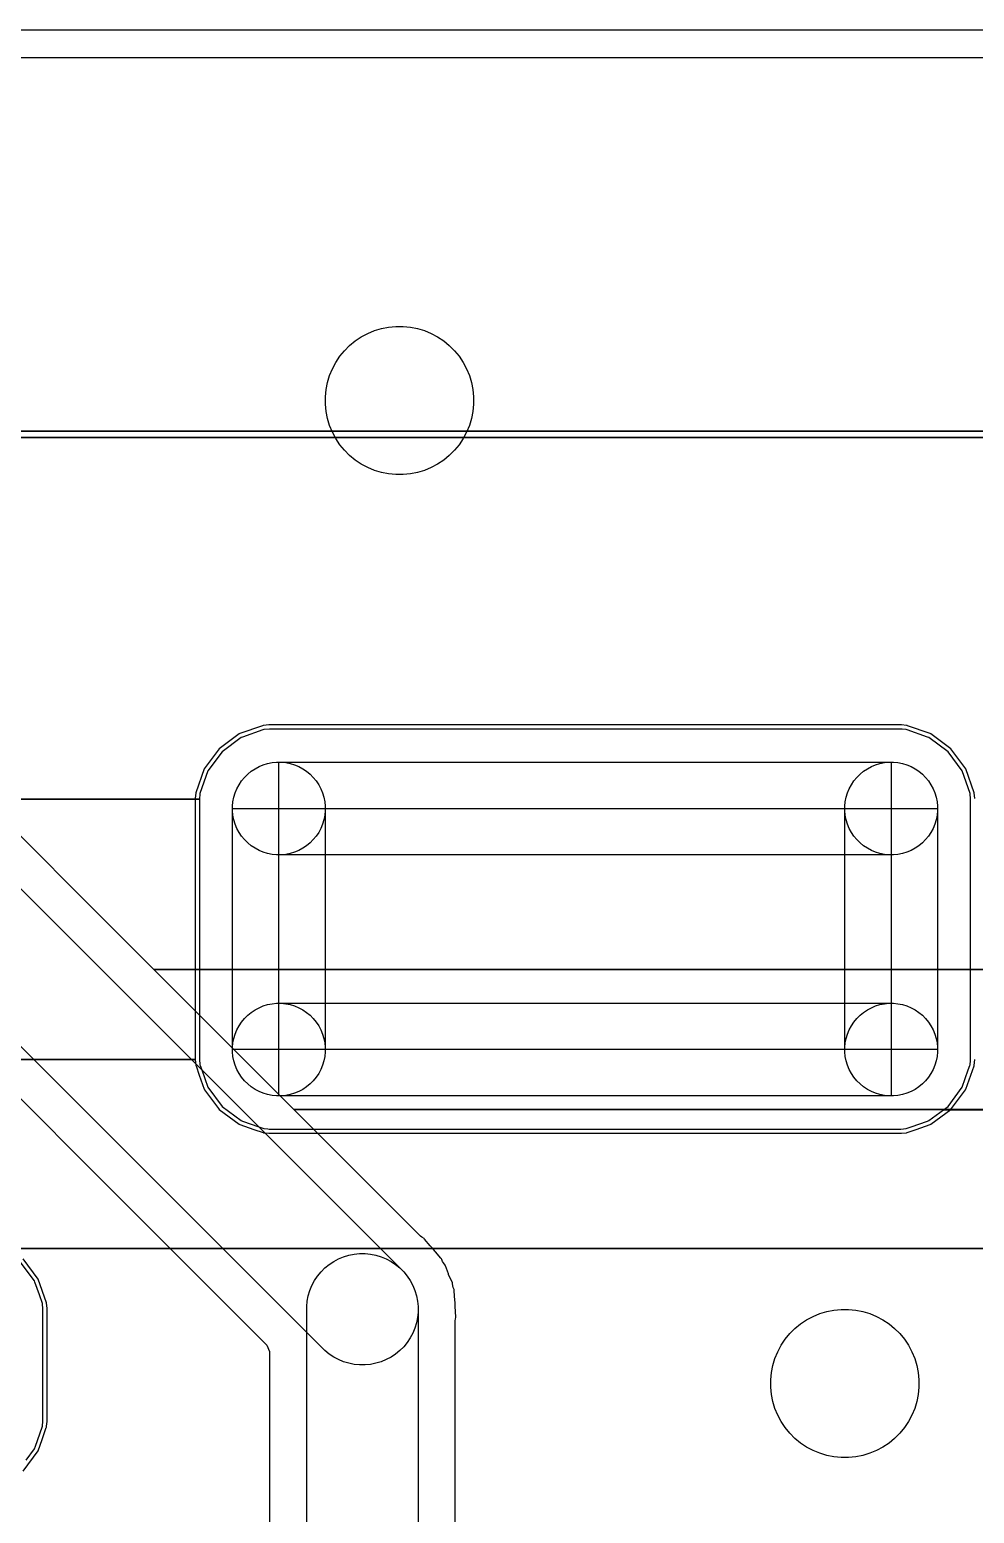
# Model space of a CAD drawing. Extents: x 125179 to 173800, y -108200 to -87800.
# Drawn here: x 159607 to 164698, y -95800 to -87800 of the extents above; entities that cross this region are included whole.
import ezdxf

# ---------------------------------------------------------------- set-up
doc = ezdxf.new("R2010")
doc.units = 0
doc.layers.add('L2D0_Cu1', color=1, linetype='CONTINUOUS')
doc.layers.add('L4D0_Cu2', color=2, linetype='CONTINUOUS')

msp = doc.modelspace()

# ---------------------------------------------------------------- linework, layer by layer
at = {"layer": 'L2D0_Cu1'}
for points in [[(133877.877, -87950.5), (170121.657, -87950.5)], [(131707.393, -89964.44), (167394.963, -89964.44)], [(167394.963, -89964.44), (131707.393, -89964.44)], [(166624.219, -92868.019), (160275.833, -92868.019), (159197.45, -91789.636)], [(159001.711, -91877.447), (161622.553, -94498.289), (161641.253, -94521.075), (161657.629, -94545.583), (161671.524, -94571.579), (161682.804, -94598.811), (161691.36, -94627.018), (161697.111, -94655.928), (161700, -94685.262), (161700, -94714.738), (161697.111, -94744.072), (161691.36, -94772.982), (161682.804, -94801.189), (161671.524, -94828.421), (161657.629, -94854.417), (161641.253, -94878.925), (161622.553, -94901.711), (161601.711, -94922.553), (161578.925, -94941.253), (161554.417, -94957.629), (161528.421, -94971.524), (161501.189, -94982.804), (161472.982, -94991.36), (161444.072, -94997.111), (161414.738, -95000), (161385.262, -95000), (161355.928, -94997.111), (161327.018, -94991.36), (161298.811, -94982.804), (161271.579, -94971.524), (161245.583, -94957.629), (161221.075, -94941.253), (161198.289, -94922.553), (158577.447, -92301.711)], [(147099.5, -92600.5), (156565.021, -92600.5), (156599.669, -92614.852), (156600.939, -92617.919), (156605.15, -92610.626), (156634.979, -92600.5), (158572.39, -92600.5), (158607.038, -92614.852), (160885.148, -94892.962), (160899.5, -94927.61), (160899.5, -96749.201)], [(166200.393, -93622.55), (161030.364, -93622.55), (160275.833, -92868.019), (166624.219, -92868.019)], [(166624.268, -94372.613), (161780.427, -94372.613), (161768.713, -94360.899), (161766.24, -94358.236), (161734.68, -94321.609), (161732.4, -94318.963), (161720.753, -94311.414), (161712.761, -94304.947), (161030.364, -93622.55), (166200.393, -93622.55)], [(161900.5, -96749.201), (161900.5, -94761.575), (161901.708, -94750.761), (161903.248, -94743.954), (161904.018, -94740.552), (161900.594, -94685.36), (161900.5, -94682.326), (161900.5, -94664.06), (161898.612, -94650.874), (161898.213, -94646.98), (161897.271, -94631.783), (161895.141, -94597.462), (161893.957, -94594.183), (161893.956, -94594.177), (161889.919, -94582.994), (161887.503, -94573.304), (161885.818, -94561.538), (161885.818, -94561.537), (161885.323, -94558.082), (161864.788, -94512.917), (161863.305, -94509.274), (161847.647, -94465.9), (161847.646, -94465.898), (161846.46, -94462.613), (161837.391, -94450.199), (161832.353, -94441.577), (161827.43, -94430.75), (161827.427, -94430.745), (161825.984, -94427.572), (161823.709, -94424.932), (161823.708, -94424.93), (161793.594, -94389.982), (161791.162, -94386.92), (161781.478, -94373.664), (161780.427, -94372.613), (166624.268, -94372.613)], [(161100, -97114.738), (161100, -94685.262), (161102.889, -94655.928), (161108.64, -94627.018), (161117.196, -94598.811), (161128.476, -94571.579), (161142.371, -94545.583), (161158.747, -94521.075), (161177.447, -94498.289), (161198.289, -94477.447), (161221.075, -94458.747), (161245.583, -94442.371), (161271.579, -94428.476), (161298.811, -94417.196), (161327.018, -94408.64), (161355.928, -94402.889), (161385.262, -94400), (161414.738, -94400), (161444.072, -94402.889), (161472.982, -94408.64), (161501.189, -94417.196), (161528.421, -94428.476), (161554.417, -94442.371), (161578.925, -94458.747), (161601.711, -94477.447), (161622.553, -94498.289), (161641.253, -94521.075), (161657.629, -94545.583), (161671.524, -94571.579), (161682.804, -94598.811), (161691.36, -94627.018), (161697.111, -94655.928), (161700, -94685.262), (161700, -97114.738)]]:
    msp.add_lwpolyline(points, dxfattribs=at)
for points in [[(161580.373, -90199.518), (161541.308, -90195.671), (161502.808, -90188.013), (161465.244, -90176.618), (161428.978, -90161.596), (161394.359, -90143.091), (161361.72, -90121.283), (161331.376, -90096.38), (161303.62, -90068.624), (161278.717, -90038.28), (161256.909, -90005.641), (161238.404, -89971.022), (161223.382, -89934.756), (161211.987, -89897.192), (161204.329, -89858.692), (161200.482, -89819.627), (161200.482, -89780.373), (161204.329, -89741.308), (161211.987, -89702.808), (161223.382, -89665.244), (161238.404, -89628.978), (161256.909, -89594.359), (161278.717, -89561.72), (161303.62, -89531.376), (161331.376, -89503.62), (161361.72, -89478.717), (161394.359, -89456.909), (161428.978, -89438.404), (161465.244, -89423.382), (161502.808, -89411.987), (161541.308, -89404.329), (161580.373, -89400.482), (161619.627, -89400.482), (161658.692, -89404.329), (161697.192, -89411.987), (161734.756, -89423.382), (161771.022, -89438.404), (161805.641, -89456.909), (161838.28, -89478.717), (161868.624, -89503.62), (161896.38, -89531.376), (161921.283, -89561.72), (161943.091, -89594.359), (161961.596, -89628.978), (161976.618, -89665.244), (161988.013, -89702.808), (161995.671, -89741.308), (161999.518, -89780.373), (161999.518, -89819.627), (161995.671, -89858.692), (161988.013, -89897.192), (161976.618, -89934.756), (161961.596, -89971.022), (161943.091, -90005.641), (161921.283, -90038.28), (161896.38, -90068.624), (161868.624, -90096.38), (161838.28, -90121.283), (161805.641, -90143.091), (161771.022, -90161.596), (161734.756, -90176.618), (161697.192, -90188.013), (161658.692, -90195.671), (161619.627, -90199.518)], [(163980.373, -95499.518), (163941.308, -95495.671), (163902.808, -95488.013), (163865.244, -95476.618), (163828.978, -95461.596), (163794.359, -95443.091), (163761.72, -95421.283), (163731.376, -95396.38), (163703.62, -95368.624), (163678.717, -95338.28), (163656.909, -95305.641), (163638.404, -95271.022), (163623.382, -95234.756), (163611.987, -95197.192), (163604.329, -95158.692), (163600.482, -95119.627), (163600.482, -95080.373), (163604.329, -95041.308), (163611.987, -95002.808), (163623.382, -94965.244), (163638.404, -94928.978), (163656.909, -94894.359), (163678.717, -94861.72), (163703.62, -94831.376), (163731.376, -94803.62), (163761.72, -94778.717), (163794.359, -94756.909), (163828.978, -94738.404), (163865.244, -94723.382), (163902.808, -94711.987), (163941.308, -94704.329), (163980.373, -94700.482), (164019.627, -94700.482), (164058.692, -94704.329), (164097.192, -94711.987), (164134.756, -94723.382), (164171.022, -94738.404), (164205.641, -94756.909), (164238.28, -94778.717), (164268.624, -94803.62), (164296.38, -94831.376), (164321.283, -94861.72), (164343.091, -94894.359), (164361.596, -94928.978), (164376.618, -94965.244), (164388.013, -95002.808), (164395.671, -95041.308), (164399.518, -95080.373), (164399.518, -95119.627), (164395.671, -95158.692), (164388.013, -95197.192), (164376.618, -95234.756), (164361.596, -95271.022), (164343.091, -95305.641), (164321.283, -95338.28), (164296.38, -95368.624), (164268.624, -95396.38), (164238.28, -95421.283), (164205.641, -95443.091), (164171.022, -95461.596), (164134.756, -95476.618), (164097.192, -95488.013), (164058.692, -95495.671), (164019.627, -95499.518)]]:
    msp.add_lwpolyline(points, close=True, dxfattribs=at)
at = {"layer": 'L4D0_Cu2'}
for points in [[(133876.43, -87800.5), (170139.955, -87800.5)], [(133877.877, -87950.5), (170121.657, -87950.5)], [(131707.393, -89964.44), (167394.963, -89964.44)], [(167394.963, -89964.44), (131707.393, -89964.44)], [(131682.576, -90000), (167544.532, -90000)], [(167544.532, -90000), (131682.576, -90000)], [(166625.618, -92868.731), (164678.3, -92868.731), (164678.299, -91948.82), (164675.466, -91918.838), (164632.792, -91797.322), (164556.275, -91693.725), (164452.678, -91617.208), (164446.58, -91615.066), (164446.577, -91615.065), (164336.137, -91576.281), (164336.136, -91576.281), (164331.162, -91574.534), (164309.468, -91572.483), (164303.214, -91571.892), (164303.21, -91571.892), (164301.181, -91571.7), (162601.25, -91571.7), (160898.82, -91571.701), (160868.838, -91574.534), (160863.867, -91576.28), (160863.866, -91576.28), (160753.423, -91615.065), (160753.42, -91615.066), (160747.322, -91617.208), (160643.725, -91693.725), (160567.208, -91797.322), (160524.534, -91918.838), (160524.038, -91924.09), (160521.893, -91946.781), (160521.7, -91948.819), (131687.605, -91948.819)], [(164700.5, -91946.166), (164697.519, -91914.631), (164652.634, -91786.816), (164572.15, -91677.85), (164463.184, -91597.366), (164459.723, -91596.151), (164459.722, -91596.15), (164338.188, -91553.471), (164335.369, -91552.481), (164332.397, -91552.2), (164304.98, -91549.608), (164304.973, -91549.608), (164303.834, -91549.5), (160896.166, -91549.5), (160895.027, -91549.608), (160895.02, -91549.608), (160867.603, -91552.2), (160864.631, -91552.481), (160861.812, -91553.471), (160740.278, -91596.15), (160740.277, -91596.151), (160736.816, -91597.366), (160627.85, -91677.85), (160547.366, -91786.816), (160502.481, -91914.631), (160499.5, -91946.166), (160499.5, -93353.834), (158400.5, -93353.834)], [(131687.605, -91948.819), (160521.7, -91948.819), (160521.701, -93351.18), (160524.534, -93381.162), (160526.28, -93386.133), (160526.28, -93386.134), (160534.51, -93409.568), (160567.208, -93502.678), (160643.725, -93606.275), (160747.322, -93682.792), (160753.42, -93684.934), (160753.423, -93684.935), (160841.601, -93715.901), (160868.838, -93725.466), (160890.532, -93727.517), (160896.786, -93728.108), (160896.79, -93728.108), (160898.819, -93728.3), (162598.75, -93728.3), (164301.18, -93728.299), (164331.162, -93725.466), (164358.399, -93715.901), (164446.577, -93684.935), (164446.58, -93684.934), (164452.678, -93682.792), (164531.586, -93624.51), (166200.599, -93624.51)], [(166200.599, -93624.51), (164531.586, -93624.51), (164556.275, -93606.275), (164632.792, -93502.678), (164665.491, -93409.568), (164673.719, -93386.137), (164673.72, -93386.134), (164675.466, -93381.162), (164677.517, -93359.468), (164678.108, -93353.214), (164678.108, -93353.21), (164678.3, -93351.181), (164678.3, -92868.731), (166625.618, -92868.731)], [(158400.5, -93353.834), (160499.5, -93353.834), (160502.481, -93385.369), (160503.471, -93388.188), (160520.801, -93437.536), (160547.366, -93513.184), (160549.546, -93516.135), (160624.379, -93617.45), (160627.85, -93622.15), (160736.816, -93702.634), (160740.277, -93703.849), (160740.278, -93703.85), (160815.421, -93730.238), (160864.631, -93747.519), (160867.603, -93747.8), (160895.02, -93750.392), (160895.027, -93750.392), (160896.166, -93750.5), (164303.834, -93750.5), (164304.973, -93750.392), (164304.98, -93750.392), (164332.397, -93747.8), (164335.369, -93747.519), (164384.579, -93730.238), (164459.722, -93703.85), (164459.723, -93703.849), (164463.184, -93702.634), (164571.608, -93622.55), (166200.393, -93622.55)], [(166200.393, -93622.55), (164571.608, -93622.55), (164572.15, -93622.15), (164575.622, -93617.45), (164650.454, -93516.135), (164652.634, -93513.184), (164679.2, -93437.536), (164696.529, -93388.188), (164697.519, -93385.369), (164700.5, -93353.834)], [(159460.65, -94373.096), (166625.76, -94373.096)], [(166625.76, -94373.096), (159460.65, -94373.096)], [(159497.366, -94372.613), (166624.268, -94372.613)], [(166624.268, -94372.613), (159497.366, -94372.613)], [(159587.892, -95513.468), (159632.792, -95452.678), (159637.682, -95438.755), (159673.719, -95336.137), (159673.72, -95336.134), (159675.466, -95331.162), (159678.042, -95303.915), (159678.108, -95303.214), (159678.108, -95303.21), (159678.3, -95301.181), (159678.299, -94698.82), (159675.466, -94668.838), (159659.361, -94622.979), (159634.935, -94553.423), (159634.934, -94553.42), (159632.792, -94547.322), (159556.275, -94443.725)], [(159572.15, -95572.15), (159652.634, -95463.184), (159674.239, -95401.663), (159696.529, -95338.188), (159697.519, -95335.369), (159698.035, -95329.906), (159700.392, -95304.98), (159700.392, -95304.973), (159700.5, -95303.834), (159700.5, -94696.166), (159700.326, -94694.318), (159697.8, -94667.603), (159697.519, -94664.631), (159652.634, -94536.816), (159572.15, -94427.85)]]:
    msp.add_lwpolyline(points, dxfattribs=at)
for points in [[(161580.373, -90199.518), (161541.308, -90195.671), (161502.808, -90188.013), (161465.244, -90176.618), (161428.978, -90161.596), (161394.359, -90143.091), (161361.72, -90121.283), (161331.376, -90096.38), (161303.62, -90068.624), (161278.717, -90038.28), (161256.909, -90005.641), (161238.404, -89971.022), (161223.382, -89934.756), (161211.987, -89897.192), (161204.329, -89858.692), (161200.482, -89819.627), (161200.482, -89780.373), (161204.329, -89741.308), (161211.987, -89702.808), (161223.382, -89665.244), (161238.404, -89628.978), (161256.909, -89594.359), (161278.717, -89561.72), (161303.62, -89531.376), (161331.376, -89503.62), (161361.72, -89478.717), (161394.359, -89456.909), (161428.978, -89438.404), (161465.244, -89423.382), (161502.808, -89411.987), (161541.308, -89404.329), (161580.373, -89400.482), (161619.627, -89400.482), (161658.692, -89404.329), (161697.192, -89411.987), (161734.756, -89423.382), (161771.022, -89438.404), (161805.641, -89456.909), (161838.28, -89478.717), (161868.624, -89503.62), (161896.38, -89531.376), (161921.283, -89561.72), (161943.091, -89594.359), (161961.596, -89628.978), (161976.618, -89665.244), (161988.013, -89702.808), (161995.671, -89741.308), (161999.518, -89780.373), (161999.518, -89819.627), (161995.671, -89858.692), (161988.013, -89897.192), (161976.618, -89934.756), (161961.596, -89971.022), (161943.091, -90005.641), (161921.283, -90038.28), (161896.38, -90068.624), (161868.624, -90096.38), (161838.28, -90121.283), (161805.641, -90143.091), (161771.022, -90161.596), (161734.756, -90176.618), (161697.192, -90188.013), (161658.692, -90195.671), (161619.627, -90199.518)], [(160937.733, -92249.699), (160913.317, -92247.294), (160889.255, -92242.508), (160865.778, -92235.386), (160843.111, -92225.997), (160821.474, -92214.432), (160801.075, -92200.802), (160782.11, -92185.238), (160764.762, -92167.89), (160749.198, -92148.925), (160735.568, -92128.526), (160724.003, -92106.889), (160714.614, -92084.222), (160707.492, -92060.745), (160702.706, -92036.683), (160700.301, -92012.267), (160700.301, -91987.733), (160702.706, -91963.317), (160707.492, -91939.255), (160714.614, -91915.778), (160724.003, -91893.111), (160735.568, -91871.474), (160749.198, -91851.075), (160764.762, -91832.11), (160782.11, -91814.762), (160801.075, -91799.198), (160821.474, -91785.568), (160843.111, -91774.003), (160865.778, -91764.614), (160889.255, -91757.492), (160913.317, -91752.706), (160937.733, -91750.301), (160962.267, -91750.301), (160986.683, -91752.706), (161010.745, -91757.492), (161034.222, -91764.614), (161056.889, -91774.003), (161078.526, -91785.568), (161098.925, -91799.198), (161117.89, -91814.762), (161135.238, -91832.11), (161150.802, -91851.075), (161164.432, -91871.474), (161175.997, -91893.111), (161185.386, -91915.778), (161192.508, -91939.255), (161197.294, -91963.317), (161199.699, -91987.733), (161199.699, -92012.267), (161197.294, -92036.683), (161192.508, -92060.745), (161185.386, -92084.222), (161175.997, -92106.889), (161164.432, -92128.526), (161150.802, -92148.925), (161135.238, -92167.89), (161117.89, -92185.238), (161098.925, -92200.802), (161078.526, -92214.432), (161056.889, -92225.997), (161034.222, -92235.386), (161010.745, -92242.508), (160986.683, -92247.294), (160962.267, -92249.699)], [(160950, -92250), (160950, -91750), (164250, -91750), (164250, -92250)], [(164237.733, -92249.699), (164213.317, -92247.294), (164189.255, -92242.508), (164165.778, -92235.386), (164143.111, -92225.997), (164121.474, -92214.432), (164101.075, -92200.802), (164082.11, -92185.238), (164064.762, -92167.89), (164049.198, -92148.925), (164035.568, -92128.526), (164024.003, -92106.889), (164014.614, -92084.222), (164007.492, -92060.745), (164002.706, -92036.683), (164000.301, -92012.267), (164000.301, -91987.733), (164002.706, -91963.317), (164007.492, -91939.255), (164014.614, -91915.778), (164024.003, -91893.111), (164035.568, -91871.474), (164049.198, -91851.075), (164064.762, -91832.11), (164082.11, -91814.762), (164101.075, -91799.198), (164121.474, -91785.568), (164143.111, -91774.003), (164165.778, -91764.614), (164189.255, -91757.492), (164213.317, -91752.706), (164237.733, -91750.301), (164262.267, -91750.301), (164286.683, -91752.706), (164310.745, -91757.492), (164334.222, -91764.614), (164356.889, -91774.003), (164378.526, -91785.568), (164398.925, -91799.198), (164417.89, -91814.762), (164435.238, -91832.11), (164450.802, -91851.075), (164464.432, -91871.474), (164475.997, -91893.111), (164485.386, -91915.778), (164492.508, -91939.255), (164497.294, -91963.317), (164499.699, -91987.733), (164499.699, -92012.267), (164497.294, -92036.683), (164492.508, -92060.745), (164485.386, -92084.222), (164475.997, -92106.889), (164464.432, -92128.526), (164450.802, -92148.925), (164435.238, -92167.89), (164417.89, -92185.238), (164398.925, -92200.802), (164378.526, -92214.432), (164356.889, -92225.997), (164334.222, -92235.386), (164310.745, -92242.508), (164286.683, -92247.294), (164262.267, -92249.699)], [(160700, -93300), (160700, -92000), (161200, -92000), (161200, -93300)], [(160950, -93300), (160950, -92000), (164250, -92000), (164250, -93300)], [(164000, -93300), (164000, -92000), (164500, -92000), (164500, -93300)], [(160937.733, -93549.699), (160913.317, -93547.294), (160889.255, -93542.508), (160865.778, -93535.386), (160843.111, -93525.997), (160821.474, -93514.432), (160801.075, -93500.802), (160782.11, -93485.238), (160764.762, -93467.89), (160749.198, -93448.925), (160735.568, -93428.526), (160724.003, -93406.889), (160714.614, -93384.222), (160707.492, -93360.745), (160702.706, -93336.683), (160700.301, -93312.267), (160700.301, -93287.733), (160702.706, -93263.317), (160707.492, -93239.255), (160714.614, -93215.778), (160724.003, -93193.111), (160735.568, -93171.474), (160749.198, -93151.075), (160764.762, -93132.11), (160782.11, -93114.762), (160801.075, -93099.198), (160821.474, -93085.568), (160843.111, -93074.003), (160865.778, -93064.614), (160889.255, -93057.492), (160913.317, -93052.706), (160937.733, -93050.301), (160962.267, -93050.301), (160986.683, -93052.706), (161010.745, -93057.492), (161034.222, -93064.614), (161056.889, -93074.003), (161078.526, -93085.568), (161098.925, -93099.198), (161117.89, -93114.762), (161135.238, -93132.11), (161150.802, -93151.075), (161164.432, -93171.474), (161175.997, -93193.111), (161185.386, -93215.778), (161192.508, -93239.255), (161197.294, -93263.317), (161199.699, -93287.733), (161199.699, -93312.267), (161197.294, -93336.683), (161192.508, -93360.745), (161185.386, -93384.222), (161175.997, -93406.889), (161164.432, -93428.526), (161150.802, -93448.925), (161135.238, -93467.89), (161117.89, -93485.238), (161098.925, -93500.802), (161078.526, -93514.432), (161056.889, -93525.997), (161034.222, -93535.386), (161010.745, -93542.508), (160986.683, -93547.294), (160962.267, -93549.699)], [(160950, -93550), (160950, -93050), (164250, -93050), (164250, -93550)], [(164237.733, -93549.699), (164213.317, -93547.294), (164189.255, -93542.508), (164165.778, -93535.386), (164143.111, -93525.997), (164121.474, -93514.432), (164101.075, -93500.802), (164082.11, -93485.238), (164064.762, -93467.89), (164049.198, -93448.925), (164035.568, -93428.526), (164024.003, -93406.889), (164014.614, -93384.222), (164007.492, -93360.745), (164002.706, -93336.683), (164000.301, -93312.267), (164000.301, -93287.733), (164002.706, -93263.317), (164007.492, -93239.255), (164014.614, -93215.778), (164024.003, -93193.111), (164035.568, -93171.474), (164049.198, -93151.075), (164064.762, -93132.11), (164082.11, -93114.762), (164101.075, -93099.198), (164121.474, -93085.568), (164143.111, -93074.003), (164165.778, -93064.614), (164189.255, -93057.492), (164213.317, -93052.706), (164237.733, -93050.301), (164262.267, -93050.301), (164286.683, -93052.706), (164310.745, -93057.492), (164334.222, -93064.614), (164356.889, -93074.003), (164378.526, -93085.568), (164398.925, -93099.198), (164417.89, -93114.762), (164435.238, -93132.11), (164450.802, -93151.075), (164464.432, -93171.474), (164475.997, -93193.111), (164485.386, -93215.778), (164492.508, -93239.255), (164497.294, -93263.317), (164499.699, -93287.733), (164499.699, -93312.267), (164497.294, -93336.683), (164492.508, -93360.745), (164485.386, -93384.222), (164475.997, -93406.889), (164464.432, -93428.526), (164450.802, -93448.925), (164435.238, -93467.89), (164417.89, -93485.238), (164398.925, -93500.802), (164378.526, -93514.432), (164356.889, -93525.997), (164334.222, -93535.386), (164310.745, -93542.508), (164286.683, -93547.294), (164262.267, -93549.699)], [(163980.373, -95499.518), (163941.308, -95495.671), (163902.808, -95488.013), (163865.244, -95476.618), (163828.978, -95461.596), (163794.359, -95443.091), (163761.72, -95421.283), (163731.376, -95396.38), (163703.62, -95368.624), (163678.717, -95338.28), (163656.909, -95305.641), (163638.404, -95271.022), (163623.382, -95234.756), (163611.987, -95197.192), (163604.329, -95158.692), (163600.482, -95119.627), (163600.482, -95080.373), (163604.329, -95041.308), (163611.987, -95002.808), (163623.382, -94965.244), (163638.404, -94928.978), (163656.909, -94894.359), (163678.717, -94861.72), (163703.62, -94831.376), (163731.376, -94803.62), (163761.72, -94778.717), (163794.359, -94756.909), (163828.978, -94738.404), (163865.244, -94723.382), (163902.808, -94711.987), (163941.308, -94704.329), (163980.373, -94700.482), (164019.627, -94700.482), (164058.692, -94704.329), (164097.192, -94711.987), (164134.756, -94723.382), (164171.022, -94738.404), (164205.641, -94756.909), (164238.28, -94778.717), (164268.624, -94803.62), (164296.38, -94831.376), (164321.283, -94861.72), (164343.091, -94894.359), (164361.596, -94928.978), (164376.618, -94965.244), (164388.013, -95002.808), (164395.671, -95041.308), (164399.518, -95080.373), (164399.518, -95119.627), (164395.671, -95158.692), (164388.013, -95197.192), (164376.618, -95234.756), (164361.596, -95271.022), (164343.091, -95305.641), (164321.283, -95338.28), (164296.38, -95368.624), (164268.624, -95396.38), (164238.28, -95421.283), (164205.641, -95443.091), (164171.022, -95461.596), (164134.756, -95476.618), (164097.192, -95488.013), (164058.692, -95495.671), (164019.627, -95499.518)]]:
    msp.add_lwpolyline(points, close=True, dxfattribs=at)

doc.saveas('drawing.dxf')
